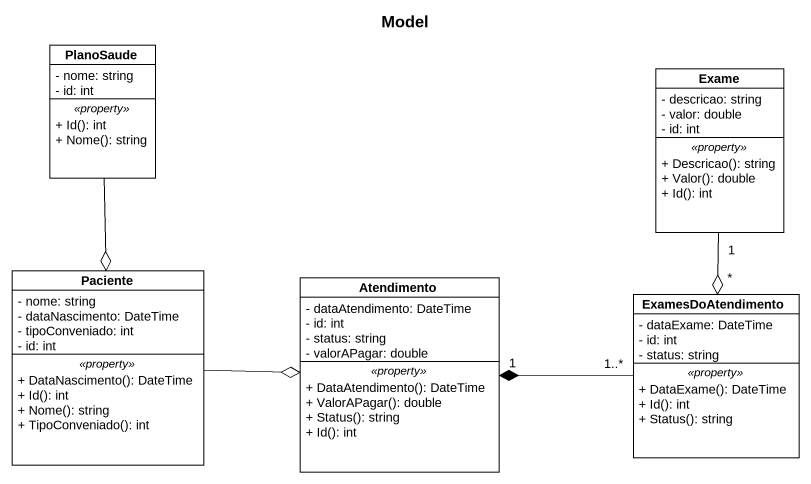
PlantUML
@startuml
title Model
hide circle
hide empty members
skinparam classAttributeIconSize 0
class PlanoSaude {
  - nome: string
  - id: int
  .. <<property>> ..
  + Id(): int
  + Nome(): string
}
class Exame {
  - descricao: string
  - valor: double
  - id: int
  .. <<property>> ..
  + Descricao(): string
  + Valor(): double
  + Id(): int
}
class Paciente {
  - nome: string
  - dataNascimento: DateTime
  - tipoConveniado: int
  - id: int
  .. <<property>> ..
  + DataNascimento(): DateTime
  + Id(): int
  + Nome(): string
  + TipoConveniado(): int
}
class Atendimento {
  - dataAtendimento: DateTime
  - id: int
  - status: string
  - valorAPagar: double
  .. <<property>> ..
  + DataAtendimento(): DateTime
  + ValorAPagar(): double
  + Status(): string
  + Id(): int
}
class ExamesDoAtendimento {
  - dataExame: DateTime
  - id: int
  - status: string
  .. <<property>> ..
  + DataExame(): DateTime
  + Id(): int
  + Status(): string
}
PlanoSaude --o Paciente
Exame "1" --o "*" ExamesDoAtendimento
Paciente -right-o Atendimento
ExamesDoAtendimento "1..*" -left-* "1" Atendimento
@enduml
